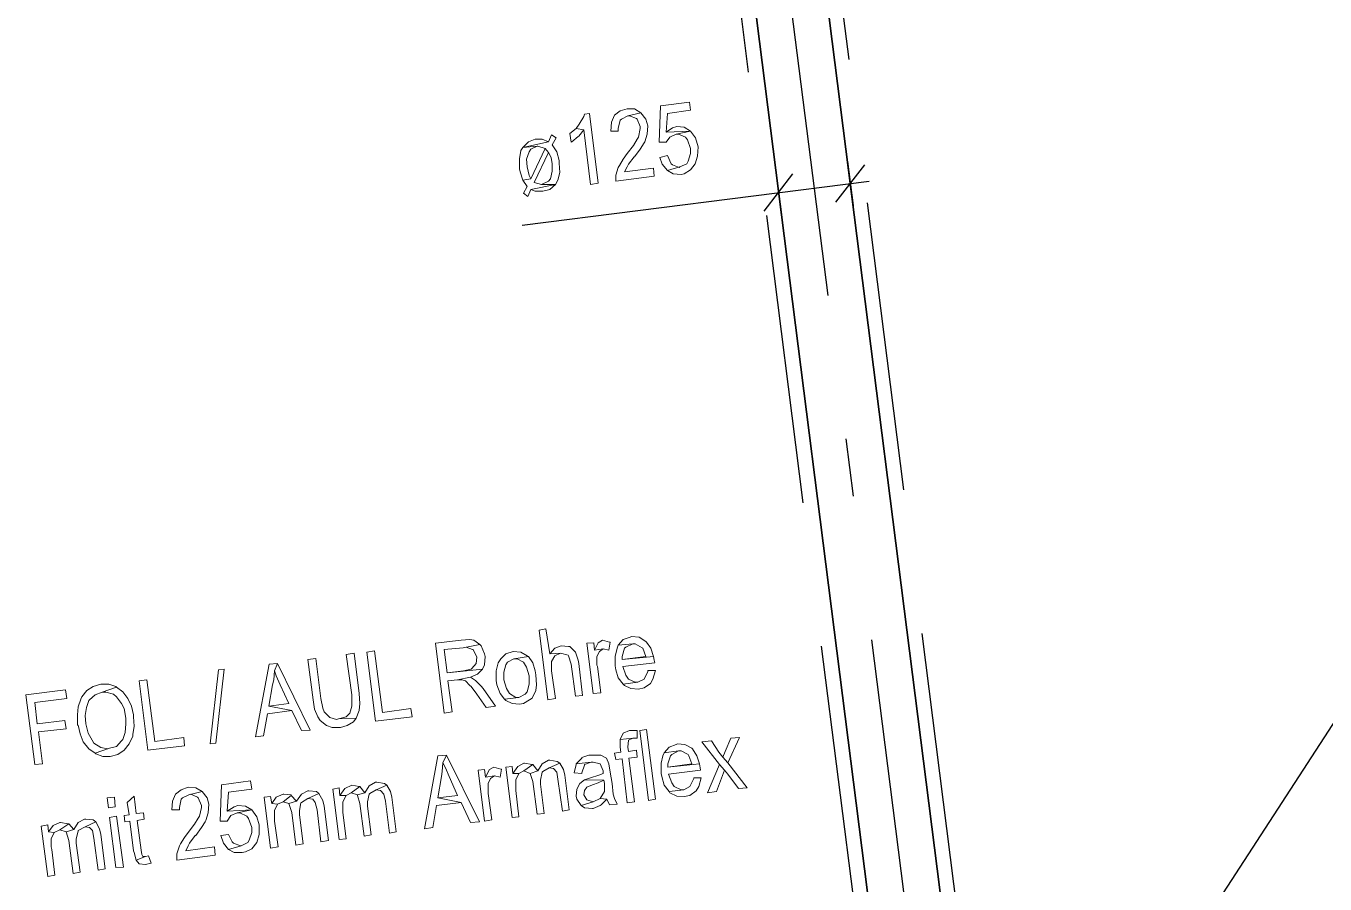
# Model space of a CAD drawing. Header units: metres. Extents: x 2713732.4 to 2713757.2, y 1226081.6 to 1226111.3.
# Drawn here: x 2713748.215 to 2713750.459, y 1226107.571 to 1226109.054 of the extents above; entities that cross this region are included whole.
import ezdxf

# ---------------------------------------------------------------- set-up
doc = ezdxf.new("R2010")
doc.units = ezdxf.units.M
doc.linetypes.add('DASHDOT', pattern=[1, 0.5, -0.25, 0, -0.25])
doc.linetypes.add('HIDDENX2', pattern=[0.75, 0.5, -0.25])
doc.layers.add('einlagen_boden_erstes_og', color=7, linetype='Continuous', true_color=0x000000)

msp = doc.modelspace()

# ---------------------------------------------------------------- linework, layer by layer
at = {"layer": 'einlagen_boden_erstes_og', "color": 42, "linetype": 'Continuous', "lineweight": 35, "true_color": 0xd5aa2b, "extrusion": (0.000477202, 0.001815, 0.999998)}
for p, q in [((2713749.6767, 1226107.4895, -0.1926), (2713749.4536, 1226109.2475, -0.1957)), ((2713749.5776, 1226109.2632, -0.1958), (2713749.8007, 1226107.5053, -0.1927))]:
    msp.add_line(p, q, dxfattribs=at)
at = {"layer": 'einlagen_boden_erstes_og', "color": 7, "linetype": 'DASHDOT', "lineweight": 25, "extrusion": (0.000477202, 0.001815, 0.999998)}
msp.add_line((2713749.7387, 1226107.4974, -0.1927), (2713749.5156, 1226109.2553, -0.1958), dxfattribs=at)
at = {"layer": 'einlagen_boden_erstes_og', "color": 7, "linetype": 'HIDDENX2', "lineweight": 25, "extrusion": (0.000477202, 0.001815, 0.999998)}
for p, q in [((2713749.8255, 1226107.5084, -0.1927), (2713749.6024, 1226109.2663, -0.1958)), ((2713749.6519, 1226107.4864, -0.1926), (2713749.4288, 1226109.2443, -0.1957))]:
    msp.add_line(p, q, dxfattribs=at)
at = {"layer": 'einlagen_boden_erstes_og', "color": 7, "linetype": 'Continuous', "lineweight": 25, "extrusion": (0.000477202, 0.001815, 0.999998)}
for p, q in [((2713749.6613, 1226106.5983, -0.191), (2713751.2126, 1226108.9881, -0.1961)), ((2713749.6339, 1226108.8202, -0.195), (2713749.6435, 1226108.7441, -0.1949)), ((2713749.4898, 1226108.7343, -0.1948), (2713749.5396, 1226108.7986, -0.195)), ((2713749.5098, 1226108.8044, -0.1949), (2713749.5195, 1226108.7284, -0.1948)), ((2713749.6138, 1226108.75, -0.1949), (2713749.6636, 1226108.8143, -0.195)), ((2713749.0719, 1226108.7102, -0.1946), (2713749.671, 1226108.7863, -0.195))]:
    msp.add_line(p, q, dxfattribs=at)
at = {"layer": 'einlagen_boden_erstes_og', "color": 7, "lineweight": 0}
for points in [[(2713749.2531, 1226108.9108), (2713749.2411, 1226108.9075), (2713749.2313, 1226108.8999), (2713749.2259, 1226108.8879), (2713749.2248, 1226108.8727), (2713749.2379, 1226108.8727), (2713749.2379, 1226108.8771), (2713749.2411, 1226108.8912), (2713749.2433, 1226108.8934), (2713749.2541, 1226108.8988), (2713749.277, 1226108.9042), (2713749.2661, 1226108.9108)], [(2713749.3606, 1226108.9227), (2713749.3106, 1226108.9162), (2713749.3085, 1226108.8532), (2713749.3204, 1226108.8532), (2713749.3269, 1226108.8619), (2713749.3378, 1226108.8673), (2713749.3628, 1226108.8727), (2713749.3204, 1226108.8706), (2713749.3226, 1226108.9031), (2713749.3628, 1226108.9086)], [(2713749.1879, 1226108.9031), (2713749.1792, 1226108.9021), (2713749.1781, 1226108.8977), (2713749.1705, 1226108.8847), (2713749.1651, 1226108.8771), (2713749.1781, 1226108.8749), (2713749.1901, 1226108.7804), (2713749.2031, 1226108.7826)], [(2713749.277, 1226108.9042), (2713749.2541, 1226108.8988), (2713749.2574, 1226108.8988), (2713749.2694, 1226108.8945), (2713749.2704, 1226108.8934), (2713749.2759, 1226108.8803), (2713749.2759, 1226108.8771), (2713749.2726, 1226108.8619), (2713749.2704, 1226108.8586), (2713749.2639, 1226108.8477), (2713749.2531, 1226108.8336), (2713749.2465, 1226108.8239), (2713749.24, 1226108.813), (2713749.2379, 1226108.8097), (2713749.2335, 1226108.7967), (2713749.2335, 1226108.7858), (2713749.2998, 1226108.7945), (2713749.2987, 1226108.8086), (2713749.2487, 1226108.8021), (2713749.2531, 1226108.8108), (2713749.2552, 1226108.8152), (2713749.265, 1226108.8282), (2713749.2661, 1226108.8282), (2713749.2759, 1226108.8412), (2713749.2824, 1226108.8521), (2713749.2835, 1226108.8543), (2713749.2878, 1226108.8673), (2713749.2889, 1226108.8814), (2713749.2856, 1226108.8934)], [(2713749.1227, 1226108.8662), (2713749.1173, 1226108.8543), (2713749.0727, 1226108.8445), (2713749.0977, 1226108.8467), (2713749.0988, 1226108.8467), (2713749.1118, 1226108.8423), (2713749.1173, 1226108.8358), (2713749.1216, 1226108.8271), (2713749.1238, 1226108.8162), (2713749.1238, 1226108.8032), (2713749.1205, 1226108.7902), (2713749.1173, 1226108.7858), (2713749.1053, 1226108.7804), (2713749.1292, 1226108.7804), (2713749.1336, 1226108.788), (2713749.1368, 1226108.801), (2713749.1357, 1226108.8173), (2713749.1357, 1226108.8217), (2713749.1314, 1226108.8369), (2713749.1238, 1226108.8488), (2713749.1303, 1226108.8608)], [(2713749.1651, 1226108.8771), (2713749.1542, 1226108.8684), (2713749.1564, 1226108.8532), (2713749.1575, 1226108.8543), (2713749.1683, 1226108.863), (2713749.1694, 1226108.864), (2713749.1781, 1226108.8749)], [(2713749.3389, 1226108.8803), (2713749.3313, 1226108.8782), (2713749.3204, 1226108.8706), (2713749.3628, 1226108.8727), (2713749.3519, 1226108.8793)], [(2713749.3628, 1226108.8727), (2713749.3378, 1226108.8673), (2713749.3421, 1226108.8673), (2713749.3541, 1226108.8619), (2713749.3573, 1226108.8575), (2713749.3628, 1226108.8423), (2713749.3628, 1226108.8336), (2713749.3584, 1226108.8206), (2713749.3563, 1226108.8162), (2713749.3443, 1226108.8108), (2713749.3226, 1226108.8043), (2713749.3324, 1226108.7989), (2713749.3465, 1226108.7978), (2713749.3519, 1226108.7989), (2713749.3628, 1226108.8054), (2713749.3704, 1226108.8162), (2713749.3747, 1226108.8293), (2713749.3758, 1226108.8456), (2713749.3758, 1226108.8456), (2713749.3715, 1226108.8608)], [(2713749.0727, 1226108.8445), (2713749.0695, 1226108.8391), (2713749.0673, 1226108.8249), (2713749.0673, 1226108.8076), (2713749.0684, 1226108.8021), (2713749.0727, 1226108.788), (2713749.0869, 1226108.7902), (2713749.0836, 1226108.7956), (2713749.0803, 1226108.8108), (2713749.0793, 1226108.8239), (2713749.0836, 1226108.8369), (2713749.0869, 1226108.8412), (2713749.0977, 1226108.8467)], [(2713749.0956, 1226108.8586), (2713749.0945, 1226108.8586), (2713749.0825, 1226108.8543), (2713749.0727, 1226108.8445), (2713749.1173, 1226108.8543), (2713749.1064, 1226108.8586)], [(2713749.1118, 1226108.8423), (2713749.0869, 1226108.7902), (2713749.0727, 1226108.788), (2713749.0803, 1226108.7771), (2713749.0738, 1226108.7652), (2713749.0814, 1226108.7598), (2713749.0869, 1226108.7717), (2713749.1292, 1226108.7804), (2713749.1053, 1226108.7804), (2713749.1053, 1226108.7804), (2713749.0923, 1226108.7837), (2713749.1173, 1226108.8358)], [(2713749.3226, 1226108.8304), (2713749.3095, 1226108.8271), (2713749.3139, 1226108.8152), (2713749.3226, 1226108.8043), (2713749.3443, 1226108.8108), (2713749.3432, 1226108.8097), (2713749.3313, 1226108.8141), (2713749.3291, 1226108.8162)], [(2713749.1292, 1226108.7804), (2713749.0869, 1226108.7717), (2713749.0945, 1226108.7685), (2713749.1075, 1226108.7685), (2713749.1195, 1226108.7717)], [(2713749.1129, 1226108.0124), (2713749.101, 1226108.0103), (2713749.1162, 1226107.8897), (2713749.1292, 1226107.8919), (2713749.1227, 1226107.9397), (2713749.1227, 1226107.9407), (2713749.1227, 1226107.956), (2713749.1281, 1226107.9657), (2713749.1379, 1226107.9701), (2713749.1195, 1226107.969)], [(2713748.9663, 1226107.9929), (2713748.9218, 1226107.9875), (2713748.937, 1226107.8669), (2713748.9511, 1226107.8691), (2713748.9435, 1226107.9223), (2713748.9598, 1226107.9245), (2713748.9826, 1226107.9288), (2713748.9945, 1226107.9342), (2713749.0032, 1226107.9429), (2713748.9424, 1226107.9364), (2713748.937, 1226107.9766), (2713748.9696, 1226107.9798), (2713748.9989, 1226107.9853), (2713748.988, 1226107.9929), (2713748.9815, 1226107.994)], [(2713749.1955, 1226107.9885), (2713749.1835, 1226107.9875), (2713749.1944, 1226107.9006), (2713749.2074, 1226107.9016), (2713749.202, 1226107.9473), (2713749.2009, 1226107.9494), (2713749.2009, 1226107.9646), (2713749.2053, 1226107.9733), (2713749.2118, 1226107.9777), (2713749.1966, 1226107.9755)], [(2713749.2107, 1226107.9929), (2713749.2031, 1226107.9885), (2713749.2031, 1226107.9885), (2713749.1966, 1226107.9755), (2713749.2118, 1226107.9777), (2713749.2216, 1226107.9755), (2713749.2237, 1226107.9896), (2713749.2226, 1226107.9896)], [(2713749.2607, 1226107.9994), (2713749.2585, 1226107.9983), (2713749.2465, 1226107.994), (2713749.2379, 1226107.9842), (2713749.2628, 1226107.9864), (2713749.2672, 1226107.9864), (2713749.2791, 1226107.9798), (2713749.2802, 1226107.9788), (2713749.2856, 1226107.9646), (2713749.2444, 1226107.9592), (2713749.2987, 1226107.9646), (2713749.2943, 1226107.9788), (2713749.2867, 1226107.9896), (2713749.2856, 1226107.9907), (2713749.2737, 1226107.9983)], [(2713748.7816, 1226107.9701), (2713748.7675, 1226107.9679), (2713748.7773, 1226107.8984), (2713748.7773, 1226107.8962), (2713748.7773, 1226107.8788), (2713748.774, 1226107.8669), (2713748.7675, 1226107.8604), (2713748.7545, 1226107.8571), (2713748.7849, 1226107.8582), (2713748.7903, 1226107.8712), (2713748.7914, 1226107.8832), (2713748.7903, 1226107.9006)], [(2713748.8164, 1226107.9744), (2713748.8034, 1226107.9722), (2713748.8186, 1226107.8528), (2713748.8816, 1226107.8604), (2713748.8794, 1226107.8745), (2713748.8305, 1226107.868)], [(2713748.9989, 1226107.9853), (2713748.9696, 1226107.9798), (2713748.975, 1226107.9809), (2713748.9858, 1226107.9766), (2713748.9869, 1226107.9766), (2713748.9934, 1226107.9636), (2713748.9924, 1226107.9527), (2713748.9848, 1226107.944), (2713748.9837, 1226107.9429), (2713748.9706, 1226107.9397), (2713748.9424, 1226107.9364), (2713749.0032, 1226107.9429), (2713749.0065, 1226107.9505), (2713749.0076, 1226107.9646), (2713749.0065, 1226107.969), (2713749.0011, 1226107.9831)], [(2713749.0564, 1226107.9733), (2713749.0434, 1226107.969), (2713749.0347, 1226107.9603), (2713749.0304, 1226107.9538), (2713749.0271, 1226107.9397), (2713749.0271, 1226107.9234), (2713749.0282, 1226107.9158), (2713749.0336, 1226107.9006), (2713749.0412, 1226107.8908), (2713749.0662, 1226107.894), (2713749.0608, 1226107.894), (2713749.0499, 1226107.9006), (2713749.0445, 1226107.9092), (2713749.0402, 1226107.9245), (2713749.0402, 1226107.9375), (2713749.0434, 1226107.9505), (2713749.0467, 1226107.9549), (2713749.0575, 1226107.9603), (2713749.0825, 1226107.9646), (2713749.0803, 1226107.9657), (2713749.0695, 1226107.9722)], [(2713749.139, 1226107.9831), (2713749.1281, 1226107.9788), (2713749.1195, 1226107.969), (2713749.1379, 1226107.9701), (2713749.151, 1226107.9668), (2713749.152, 1226107.9657), (2713749.1564, 1226107.9516), (2713749.164, 1226107.8962), (2713749.1759, 1226107.8973), (2713749.1694, 1226107.9527), (2713749.1683, 1226107.9581), (2713749.164, 1226107.9722), (2713749.1542, 1226107.982), (2713749.152, 1226107.982)], [(2713749.2379, 1226107.9842), (2713749.2357, 1226107.9788), (2713749.2324, 1226107.9646), (2713749.2324, 1226107.9483), (2713749.2335, 1226107.9418), (2713749.2379, 1226107.9277), (2713749.2465, 1226107.9168), (2713749.2715, 1226107.9201), (2713749.2672, 1226107.9201), (2713749.2552, 1226107.9255), (2713749.2509, 1226107.9321), (2713749.2455, 1226107.9473), (2713749.3009, 1226107.9538), (2713749.2998, 1226107.9581), (2713749.2987, 1226107.9646), (2713749.2444, 1226107.9592), (2713749.2444, 1226107.9646), (2713749.2487, 1226107.9788), (2713749.2509, 1226107.9809), (2713749.2628, 1226107.9864)], [(2713748.6491, 1226107.9527), (2713748.635, 1226107.9516), (2713748.6111, 1226107.8256), (2713748.6252, 1226107.8278), (2713748.6317, 1226107.8658), (2713748.6741, 1226107.8712), (2713748.6339, 1226107.8788), (2713748.6404, 1226107.9158), (2713748.6426, 1226107.9245), (2713748.6437, 1226107.9397)], [(2713748.6491, 1226107.9527), (2713748.6437, 1226107.9397), (2713748.6469, 1226107.931), (2713748.6535, 1226107.9158), (2713748.6687, 1226107.8832), (2713748.6339, 1226107.8788), (2713748.6741, 1226107.8712), (2713748.6904, 1226107.8365), (2713748.7056, 1226107.8376)], [(2713748.7154, 1226107.9614), (2713748.7013, 1226107.9592), (2713748.711, 1226107.8897), (2713748.711, 1226107.8897), (2713748.7132, 1226107.8734), (2713748.7186, 1226107.8604), (2713748.723, 1226107.8538), (2713748.7338, 1226107.8452), (2713748.7436, 1226107.8419), (2713748.7577, 1226107.8419), (2713748.7697, 1226107.8452), (2713748.7805, 1226107.8517), (2713748.7849, 1226107.8582), (2713748.7545, 1226107.8571), (2713748.7512, 1226107.856), (2713748.7393, 1226107.8593), (2713748.7393, 1226107.8593), (2713748.7295, 1226107.8691), (2713748.7273, 1226107.8756), (2713748.7241, 1226107.8919)], [(2713749.0825, 1226107.9646), (2713749.0575, 1226107.9603), (2713749.063, 1226107.9603), (2713749.0738, 1226107.9549), (2713749.0793, 1226107.9462), (2713749.0836, 1226107.931), (2713749.0836, 1226107.9168), (2713749.0803, 1226107.9038), (2713749.0771, 1226107.8995), (2713749.0662, 1226107.894), (2713749.0412, 1226107.8908), (2713749.0434, 1226107.8886), (2713749.0543, 1226107.8832), (2713749.0673, 1226107.8821), (2713749.0738, 1226107.8832), (2713749.0847, 1226107.8897), (2713749.089, 1226107.8929), (2713749.0956, 1226107.906), (2713749.0966, 1226107.9158), (2713749.0956, 1226107.9331), (2713749.0945, 1226107.9397), (2713749.0901, 1226107.9538)], [(2713748.4232, 1226107.9245), (2713748.4101, 1226107.9223), (2713748.4253, 1226107.8028), (2713748.4883, 1226107.8104), (2713748.4873, 1226107.8245), (2713748.4373, 1226107.818)], [(2713748.5329, 1226107.8137), (2713748.547, 1226107.9418), (2713748.5568, 1226107.9429), (2713748.5427, 1226107.8147), (2713748.5329, 1226107.8137)], [(2713748.9826, 1226107.9288), (2713748.9598, 1226107.9245), (2713748.9674, 1226107.9245), (2713748.9739, 1226107.9223), (2713748.9815, 1226107.9147), (2713748.9837, 1226107.9125), (2713748.9934, 1226107.8995), (2713749.0097, 1226107.8767), (2713749.026, 1226107.8788), (2713749.0043, 1226107.9092), (2713749.0011, 1226107.9136), (2713748.9913, 1226107.9234)], [(2713749.2889, 1226107.9407), (2713749.2889, 1226107.9386), (2713749.2824, 1226107.9255), (2713749.2715, 1226107.9201), (2713749.2465, 1226107.9168), (2713749.2487, 1226107.9147), (2713749.2596, 1226107.9092), (2713749.2726, 1226107.9082), (2713749.2824, 1226107.9103), (2713749.2932, 1226107.9179), (2713749.2976, 1226107.9255), (2713749.3019, 1226107.9407)], [(2713748.2831, 1226107.9071), (2713748.2146, 1226107.8984), (2713748.2298, 1226107.7778), (2713748.2429, 1226107.7789), (2713748.2363, 1226107.8343), (2713748.2841, 1226107.8397), (2713748.282, 1226107.8538), (2713748.2342, 1226107.8484), (2713748.2298, 1226107.8853), (2713748.2852, 1226107.8919)], [(2713748.345, 1226107.9168), (2713748.3439, 1226107.9168), (2713748.3308, 1226107.9125), (2713748.32, 1226107.906), (2713748.3113, 1226107.8951), (2713748.3091, 1226107.8908), (2713748.3048, 1226107.8777), (2713748.3037, 1226107.8636), (2713748.3037, 1226107.8462), (2713748.3048, 1226107.8462), (2713748.308, 1226107.831), (2713748.3135, 1226107.8169), (2713748.3135, 1226107.8169), (2713748.3232, 1226107.805), (2713748.3341, 1226107.7974), (2713748.3591, 1226107.8061), (2713748.3558, 1226107.805), (2713748.3439, 1226107.8071), (2713748.3319, 1226107.8147), (2713748.3287, 1226107.8202), (2713748.3222, 1226107.8321), (2713748.3178, 1226107.8484), (2713748.3167, 1226107.8625), (2713748.3189, 1226107.8767), (2713748.3232, 1226107.8886), (2713748.3243, 1226107.8897), (2713748.3341, 1226107.8984), (2713748.3461, 1226107.9027), (2713748.371, 1226107.9114), (2713748.3699, 1226107.9125), (2713748.358, 1226107.9168)], [(2713748.371, 1226107.9114), (2713748.3461, 1226107.9027), (2713748.3526, 1226107.9027), (2713748.3656, 1226107.8995), (2713748.371, 1226107.8951), (2713748.3797, 1226107.8832), (2713748.3841, 1226107.8745), (2713748.3873, 1226107.8582), (2713748.3873, 1226107.8484), (2713748.3862, 1226107.8332), (2713748.3819, 1226107.8213), (2713748.3797, 1226107.8191), (2713748.371, 1226107.8093), (2713748.3591, 1226107.8061), (2713748.3341, 1226107.7974), (2713748.3352, 1226107.7963), (2713748.3471, 1226107.7919), (2713748.3602, 1226107.7919), (2713748.3602, 1226107.7919), (2713748.3732, 1226107.7952), (2713748.3841, 1226107.8028), (2713748.3841, 1226107.8028), (2713748.3928, 1226107.8137), (2713748.3993, 1226107.8267), (2713748.3993, 1226107.8299), (2713748.4015, 1226107.8441), (2713748.4004, 1226107.8604), (2713748.4004, 1226107.8636), (2713748.3971, 1226107.8788), (2713748.3906, 1226107.8919), (2713748.3906, 1226107.8919), (2713748.3819, 1226107.9038)], [(2713749.2585, 1226107.8365), (2713749.2574, 1226107.8365), (2713749.2465, 1226107.8321), (2713749.2411, 1226107.8213), (2713749.2628, 1226107.8234), (2713749.2704, 1226107.8234), (2713749.2704, 1226107.8365)], [(2713749.29, 1226107.7159), (2713749.2748, 1226107.8365), (2713749.2867, 1226107.8386), (2713749.3019, 1226107.7181), (2713749.29, 1226107.7159)], [(2713749.2411, 1226107.8213), (2713749.2411, 1226107.8082), (2713749.2422, 1226107.7995), (2713749.2313, 1226107.7974), (2713749.2335, 1226107.7865), (2713749.2444, 1226107.7876), (2713749.2531, 1226107.7115), (2713749.2661, 1226107.7137), (2713749.2563, 1226107.7887), (2713749.2704, 1226107.7908), (2713749.2694, 1226107.8028), (2713749.2552, 1226107.8006), (2713749.2541, 1226107.8082), (2713749.2552, 1226107.8202), (2713749.2628, 1226107.8234)], [(2713749.34, 1226107.8137), (2713749.3378, 1226107.8126), (2713749.3258, 1226107.8082), (2713749.3171, 1226107.7984), (2713749.3421, 1226107.8017), (2713749.3465, 1226107.8017), (2713749.3584, 1226107.7952), (2713749.3595, 1226107.793), (2713749.3649, 1226107.7789), (2713749.3237, 1226107.7735), (2713749.378, 1226107.7789), (2713749.3736, 1226107.793), (2713749.366, 1226107.805), (2713749.3649, 1226107.8061), (2713749.353, 1226107.8126)], [(2713749.3986, 1226107.8191), (2713749.3823, 1226107.8169), (2713749.4127, 1226107.7778), (2713749.4214, 1226107.768), (2713749.4269, 1226107.7615), (2713749.4453, 1226107.7365), (2713749.4605, 1226107.7376), (2713749.4269, 1226107.7811), (2713749.4182, 1226107.7908), (2713749.4116, 1226107.7995)], [(2713749.4475, 1226107.8245), (2713749.4323, 1226107.8234), (2713749.4225, 1226107.8006), (2713749.4182, 1226107.7908), (2713749.4269, 1226107.7811)], [(2713748.9413, 1226107.7941), (2713748.9261, 1226107.793), (2713748.9033, 1226107.667), (2713748.9174, 1226107.6692), (2713748.9239, 1226107.7072), (2713748.9663, 1226107.7126), (2713748.9261, 1226107.7202), (2713748.9326, 1226107.7572), (2713748.9337, 1226107.7659), (2713748.9348, 1226107.7811)], [(2713748.9413, 1226107.7941), (2713748.9348, 1226107.7811), (2713748.9391, 1226107.7724), (2713748.9457, 1226107.7572), (2713748.9598, 1226107.7246), (2713748.9261, 1226107.7202), (2713748.9663, 1226107.7126), (2713748.9826, 1226107.6779), (2713748.9978, 1226107.679)], [(2713749.1911, 1226107.7941), (2713749.1868, 1226107.7941), (2713749.1748, 1226107.7898), (2713749.1748, 1226107.7887), (2713749.1651, 1226107.7789), (2713749.1911, 1226107.7822), (2713749.1944, 1226107.7822), (2713749.2064, 1226107.7789), (2713749.2118, 1226107.7669), (2713749.2118, 1226107.7626), (2713749.2042, 1226107.7593), (2713749.1901, 1226107.755), (2713749.1792, 1226107.7517), (2713749.2129, 1226107.7507), (2713749.214, 1226107.7452), (2713749.214, 1226107.7311), (2713749.2064, 1226107.7192), (2713749.2064, 1226107.7192), (2713749.2183, 1226107.7181), (2713749.2226, 1226107.7083), (2713749.2357, 1226107.7094), (2713749.2313, 1226107.7192), (2713749.2292, 1226107.7268), (2713749.227, 1226107.7452), (2713749.2237, 1226107.7648), (2713749.2216, 1226107.7789), (2713749.2172, 1226107.7887), (2713749.2074, 1226107.7941), (2713749.2053, 1226107.7941)], [(2713749.3171, 1226107.7984), (2713749.315, 1226107.793), (2713749.3117, 1226107.78), (2713749.3117, 1226107.7626), (2713749.3128, 1226107.7572), (2713749.3171, 1226107.742), (2713749.3258, 1226107.7311), (2713749.3508, 1226107.7344), (2713749.3465, 1226107.7344), (2713749.3345, 1226107.7398), (2713749.3302, 1226107.7463), (2713749.3247, 1226107.7615), (2713749.3801, 1226107.768), (2713749.3791, 1226107.7724), (2713749.378, 1226107.7789), (2713749.3237, 1226107.7735), (2713749.3237, 1226107.7789), (2713749.328, 1226107.793), (2713749.3302, 1226107.7952), (2713749.3421, 1226107.8017)], [(2713749.0065, 1226107.7691), (2713748.9956, 1226107.768), (2713749.0065, 1226107.68), (2713749.0195, 1226107.6822), (2713749.013, 1226107.7278), (2713749.013, 1226107.73), (2713749.013, 1226107.7452), (2713749.0173, 1226107.7539), (2713749.0239, 1226107.7583), (2713749.0087, 1226107.7561)], [(2713749.0228, 1226107.7735), (2713749.0152, 1226107.7691), (2713749.0152, 1226107.7691), (2713749.0087, 1226107.7561), (2713749.0239, 1226107.7583), (2713749.0336, 1226107.7561), (2713749.0358, 1226107.7702), (2713749.0347, 1226107.7702)], [(2713749.0543, 1226107.7745), (2713749.0434, 1226107.7735), (2713749.0543, 1226107.6866), (2713749.0662, 1226107.6877), (2713749.0608, 1226107.7333), (2713749.0608, 1226107.7365), (2713749.0608, 1226107.7517), (2713749.0662, 1226107.7626), (2713749.0554, 1226107.7626)], [(2713749.076, 1226107.78), (2713749.0749, 1226107.78), (2713749.0641, 1226107.7745), (2713749.0554, 1226107.7626), (2713749.0662, 1226107.7626), (2713749.0749, 1226107.7669), (2713749.0901, 1226107.7778), (2713749.089, 1226107.7778)], [(2713749.0901, 1226107.7778), (2713749.0749, 1226107.7669), (2713749.0858, 1226107.7626), (2713749.0988, 1226107.7669)], [(2713749.1195, 1226107.7854), (2713749.1173, 1226107.7854), (2713749.1064, 1226107.7789), (2713749.0988, 1226107.7669), (2713749.0858, 1226107.7626), (2713749.0858, 1226107.7626), (2713749.0901, 1226107.7485), (2713749.0977, 1226107.692), (2713749.1097, 1226107.6931), (2713749.1032, 1226107.7441), (2713749.1032, 1226107.7507), (2713749.1064, 1226107.7648), (2713749.1075, 1226107.7659), (2713749.1184, 1226107.7724), (2713749.1368, 1226107.78), (2713749.1325, 1226107.7832)], [(2713749.1368, 1226107.78), (2713749.1184, 1226107.7724), (2713749.126, 1226107.7713), (2713749.1314, 1226107.7648), (2713749.1336, 1226107.7528), (2713749.1412, 1226107.6974), (2713749.1531, 1226107.6996), (2713749.1455, 1226107.7593), (2713749.1433, 1226107.7691)], [(2713749.1651, 1226107.7789), (2713749.1651, 1226107.7778), (2713749.1618, 1226107.7637), (2713749.1748, 1226107.7626), (2713749.1748, 1226107.7637), (2713749.1792, 1226107.7767), (2713749.1792, 1226107.7778), (2713749.1911, 1226107.7822)], [(2713749.4127, 1226107.7778), (2713749.3921, 1226107.7289), (2713749.4073, 1226107.7311), (2713749.4214, 1226107.768)], [(2713748.6024, 1226107.7496), (2713748.5524, 1226107.743), (2713748.5503, 1226107.68), (2713748.5622, 1226107.68), (2713748.5687, 1226107.6898), (2713748.5796, 1226107.6942), (2713748.6046, 1226107.6996), (2713748.5622, 1226107.6974), (2713748.5644, 1226107.73), (2713748.6046, 1226107.7354)], [(2713748.7773, 1226107.742), (2713748.7773, 1226107.742), (2713748.7653, 1226107.7365), (2713748.7566, 1226107.7246), (2713748.7675, 1226107.7246), (2713748.7762, 1226107.7289), (2713748.7914, 1226107.7398), (2713748.7903, 1226107.7398)], [(2713748.8207, 1226107.7474), (2713748.8186, 1226107.7474), (2713748.8077, 1226107.7409), (2713748.8001, 1226107.7289), (2713748.7871, 1226107.7257), (2713748.7871, 1226107.7246), (2713748.7914, 1226107.7105), (2713748.799, 1226107.654), (2713748.811, 1226107.6562), (2713748.8044, 1226107.7061), (2713748.8044, 1226107.7137), (2713748.8077, 1226107.7268), (2713748.8088, 1226107.7278), (2713748.8197, 1226107.7344), (2713748.8381, 1226107.742), (2713748.8338, 1226107.7452)], [(2713748.8381, 1226107.742), (2713748.8197, 1226107.7344), (2713748.8273, 1226107.7333), (2713748.8327, 1226107.7268), (2713748.8359, 1226107.7148), (2713748.8425, 1226107.6594), (2713748.8544, 1226107.6616), (2713748.8468, 1226107.7213), (2713748.8446, 1226107.7311)], [(2713749.1792, 1226107.7517), (2713749.1716, 1226107.7452), (2713749.1662, 1226107.7354), (2713749.1651, 1226107.7235), (2713749.1662, 1226107.7181), (2713749.1738, 1226107.7072), (2713749.1944, 1226107.7137), (2713749.1835, 1226107.717), (2713749.1781, 1226107.7257), (2713749.1792, 1226107.7333), (2713749.1835, 1226107.7387), (2713749.1933, 1226107.743), (2713749.2031, 1226107.7463), (2713749.2129, 1226107.7507)], [(2713749.3682, 1226107.755), (2713749.3682, 1226107.7539), (2713749.3617, 1226107.7398), (2713749.3508, 1226107.7344), (2713749.3258, 1226107.7311), (2713749.3269, 1226107.7289), (2713749.3389, 1226107.7235), (2713749.3519, 1226107.7224), (2713749.3617, 1226107.7246), (2713749.3725, 1226107.7322), (2713749.3769, 1226107.7398), (2713749.3812, 1226107.755)], [(2713748.3678, 1226107.7213), (2713748.3547, 1226107.7202), (2713748.3569, 1226107.7029), (2713748.3689, 1226107.705)], [(2713748.4015, 1226107.7235), (2713748.3895, 1226107.7126), (2713748.3928, 1226107.6909), (2713748.3841, 1226107.6898), (2713748.3852, 1226107.679), (2713748.3938, 1226107.68), (2713748.4004, 1226107.629), (2713748.4015, 1226107.6257), (2713748.4047, 1226107.6127), (2713748.421, 1226107.6192), (2713748.4167, 1226107.6192), (2713748.4145, 1226107.6225), (2713748.4134, 1226107.6301), (2713748.4069, 1226107.6811), (2713748.4188, 1226107.6833), (2713748.4177, 1226107.6942), (2713748.4047, 1226107.6931)], [(2713748.4949, 1226107.7387), (2713748.4829, 1226107.7344), (2713748.4731, 1226107.7268), (2713748.4677, 1226107.7148), (2713748.4666, 1226107.6996), (2713748.4797, 1226107.6996), (2713748.4797, 1226107.7039), (2713748.4829, 1226107.7181), (2713748.4851, 1226107.7202), (2713748.496, 1226107.7257), (2713748.5188, 1226107.7311), (2713748.5079, 1226107.7376)], [(2713748.5188, 1226107.7311), (2713748.496, 1226107.7257), (2713748.4992, 1226107.7268), (2713748.5112, 1226107.7213), (2713748.5122, 1226107.7202), (2713748.5177, 1226107.7072), (2713748.5177, 1226107.7039), (2713748.5144, 1226107.6887), (2713748.5122, 1226107.6855), (2713748.5057, 1226107.6746), (2713748.4949, 1226107.6605), (2713748.4883, 1226107.6518), (2713748.4818, 1226107.6409), (2713748.4797, 1226107.6377), (2713748.4753, 1226107.6236), (2713748.4753, 1226107.6127), (2713748.5416, 1226107.6214), (2713748.5405, 1226107.6355), (2713748.4905, 1226107.629), (2713748.4949, 1226107.6377), (2713748.497, 1226107.642), (2713748.5068, 1226107.6551), (2713748.5079, 1226107.6551), (2713748.5177, 1226107.6692), (2713748.5242, 1226107.679), (2713748.5253, 1226107.6811), (2713748.5296, 1226107.6942), (2713748.5307, 1226107.7094), (2713748.5275, 1226107.7202)], [(2713748.6372, 1226107.7224), (2713748.6263, 1226107.7213), (2713748.6372, 1226107.6333), (2713748.6502, 1226107.6355), (2713748.6437, 1226107.68), (2713748.6437, 1226107.6844), (2713748.6437, 1226107.6985), (2713748.6491, 1226107.7094), (2713748.6393, 1226107.7105)], [(2713748.66, 1226107.7268), (2713748.6589, 1226107.7268), (2713748.6469, 1226107.7213), (2713748.6393, 1226107.7105), (2713748.6491, 1226107.7094), (2713748.6589, 1226107.7137), (2713748.673, 1226107.7246), (2713748.673, 1226107.7257)], [(2713748.673, 1226107.7246), (2713748.6589, 1226107.7137), (2713748.6687, 1226107.7105), (2713748.6817, 1226107.7148)], [(2713748.7034, 1226107.7322), (2713748.7013, 1226107.7322), (2713748.6904, 1226107.7268), (2713748.6817, 1226107.7148), (2713748.6687, 1226107.7105), (2713748.6687, 1226107.7105), (2713748.6741, 1226107.6953), (2713748.6806, 1226107.6388), (2713748.6936, 1226107.6409), (2713748.6871, 1226107.6909), (2713748.6871, 1226107.6985), (2713748.6893, 1226107.7115), (2713748.6904, 1226107.7126), (2713748.7013, 1226107.7192), (2713748.7208, 1226107.7278), (2713748.7165, 1226107.7311)], [(2713748.7208, 1226107.7278), (2713748.7013, 1226107.7192), (2713748.7099, 1226107.7181), (2713748.7143, 1226107.7126), (2713748.7175, 1226107.6996), (2713748.7241, 1226107.6442), (2713748.7371, 1226107.6464), (2713748.7295, 1226107.7061), (2713748.7273, 1226107.7159)], [(2713748.7556, 1226107.7376), (2713748.7447, 1226107.7354), (2713748.7556, 1226107.6485), (2713748.7675, 1226107.6496), (2713748.7621, 1226107.6953), (2713748.7621, 1226107.6985), (2713748.7621, 1226107.7137), (2713748.7675, 1226107.7246), (2713748.7566, 1226107.7246)], [(2713748.7914, 1226107.7398), (2713748.7762, 1226107.7289), (2713748.7871, 1226107.7257), (2713748.8001, 1226107.7289)], [(2713749.2064, 1226107.7192), (2713749.1944, 1226107.7137), (2713749.1738, 1226107.7072), (2713749.1792, 1226107.7029), (2713749.1933, 1226107.7018), (2713749.1944, 1226107.7018), (2713749.2064, 1226107.7072), (2713749.2085, 1226107.7083), (2713749.2183, 1226107.7181)], [(2713748.5807, 1226107.7072), (2713748.5742, 1226107.705), (2713748.5622, 1226107.6974), (2713748.6046, 1226107.6996), (2713748.5937, 1226107.7061)], [(2713748.6046, 1226107.6996), (2713748.5796, 1226107.6942), (2713748.5839, 1226107.6942), (2713748.5959, 1226107.6887), (2713748.5991, 1226107.6844), (2713748.6046, 1226107.6692), (2713748.6046, 1226107.6605), (2713748.6002, 1226107.6475), (2713748.5981, 1226107.6431), (2713748.5861, 1226107.6377), (2713748.5644, 1226107.6312), (2713748.5742, 1226107.6257), (2713748.5883, 1226107.6257), (2713748.5937, 1226107.6268), (2713748.6046, 1226107.6323), (2713748.6133, 1226107.6431), (2713748.6176, 1226107.6572), (2713748.6176, 1226107.6724), (2713748.6176, 1226107.6735), (2713748.6133, 1226107.6877)], [(2713748.2744, 1226107.6779), (2713748.2733, 1226107.6779), (2713748.2613, 1226107.6724), (2713748.2537, 1226107.6616), (2713748.2635, 1226107.6605), (2713748.2733, 1226107.6648), (2713748.2885, 1226107.6757), (2713748.2874, 1226107.6757)], [(2713748.2885, 1226107.6757), (2713748.2733, 1226107.6648), (2713748.2841, 1226107.6616), (2713748.2972, 1226107.6659)], [(2713748.3178, 1226107.6833), (2713748.3156, 1226107.6833), (2713748.3048, 1226107.6779), (2713748.2972, 1226107.6659), (2713748.2841, 1226107.6616), (2713748.2841, 1226107.6616), (2713748.2885, 1226107.6464), (2713748.2961, 1226107.5899), (2713748.308, 1226107.5921), (2713748.3015, 1226107.642), (2713748.3015, 1226107.6496), (2713748.3048, 1226107.6627), (2713748.3048, 1226107.6638), (2713748.3167, 1226107.6703), (2713748.3352, 1226107.679), (2713748.3308, 1226107.6822)], [(2713748.3352, 1226107.679), (2713748.3167, 1226107.6703), (2713748.3243, 1226107.6692), (2713748.3298, 1226107.6638), (2713748.3319, 1226107.6507), (2713748.3395, 1226107.5953), (2713748.3515, 1226107.5975), (2713748.3439, 1226107.6572), (2713748.3417, 1226107.667)], [(2713748.371, 1226107.6887), (2713748.3591, 1226107.6866), (2713748.3699, 1226107.5997), (2713748.383, 1226107.6008)], [(2713748.2526, 1226107.6735), (2713748.2407, 1226107.6714), (2713748.2526, 1226107.5845), (2713748.2646, 1226107.5866), (2713748.2592, 1226107.6312), (2713748.2581, 1226107.6355), (2713748.2581, 1226107.6496), (2713748.2635, 1226107.6605), (2713748.2537, 1226107.6616)], [(2713748.5644, 1226107.6572), (2713748.5514, 1226107.6551), (2713748.5557, 1226107.642), (2713748.5644, 1226107.6312), (2713748.5861, 1226107.6377), (2713748.585, 1226107.6377), (2713748.5731, 1226107.642), (2713748.5709, 1226107.6442)], [(2713748.4264, 1226107.6203), (2713748.421, 1226107.6192), (2713748.4047, 1226107.6127), (2713748.4101, 1226107.6062), (2713748.421, 1226107.6051), (2713748.4308, 1226107.6073)]]:
    msp.add_lwpolyline(points, close=True, dxfattribs=at)

doc.saveas('drawing.dxf')
